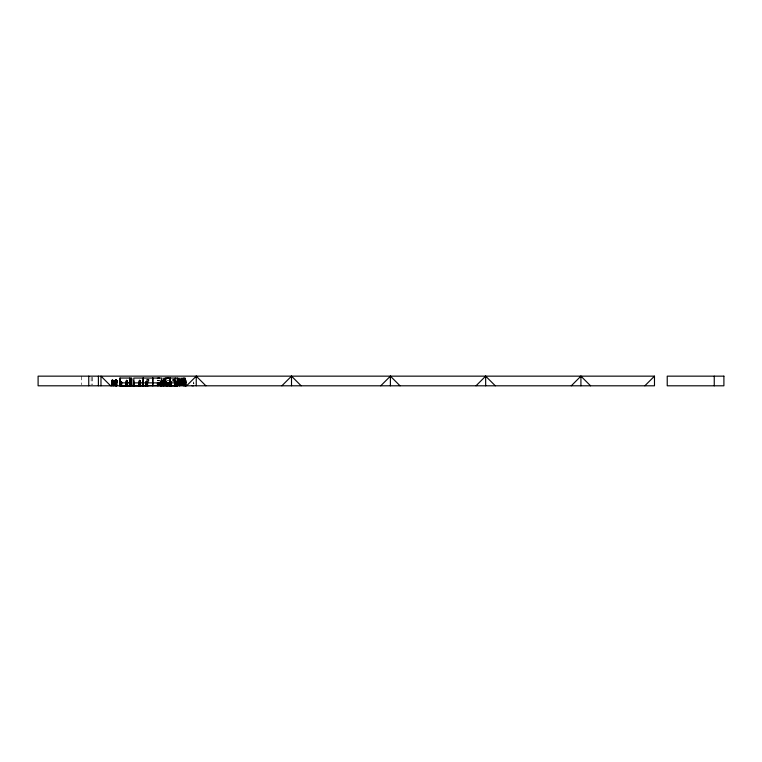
<?xml version="1.0" encoding="UTF-8"?>
<svg xmlns="http://www.w3.org/2000/svg" width="762" height="762" viewBox="0 0 762 762"><rect width="100%" height="100%" fill="white"/><g stroke="black" fill="none" stroke-linecap="round" stroke-linejoin="round"><path stroke-width="0.57" stroke-dasharray="3.81 2.86" d="M157.324 380.667L157.324 380.114L157.324 380.667L159.582 380.667L159.582 380.114M193.853 383.353L193.853 383.905L193.291 383.353M139.57 381.295L139.398 379.809L140.256 380.619M126.587 381.295L126.416 379.809L127.283 380.619M193.567 382.124L193.853 383.134M139.808 381.305L140.17 380.619L139.684 381.162L139.236 380.609M127.064 380.609L126.702 381.162L126.406 380.638L127.197 380.619L126.825 381.305M125.835 380.619L126.416 380.409M193.529 382.057L193.71 382.01M127.006 380.409L127.587 380.619M139.408 380.409L138.817 380.619L140.56 380.619M126.025 380.428L127.568 380.619M139.427 380.619L139.96 380.619M167.497 380.667L168.593 380.667M157.305 380.743L159.258 380.81M167.497 380.81L168.364 380.81M193.291 383.134L193.872 383.21M92.364 377.228L92.364 384.734M91.164 377.228L91.164 384.734M81.515 376.152L81.515 384.734"/><path stroke-width="1.14" d="M121.177 382.21L121.596 382.8L121.339 382.21M121.587 382.8L121.644 382.21M185.785 382.229L185.166 382.8L185.099 382.21L185.195 382.8M115.348 380.686L115.767 379.809M116.281 382.8L116.462 382.21M111.757 382.21L113.128 382.8L113.29 382.21L113.3 380.619L112.271 379.809L112.043 381.733L113.033 381.733M113.119 382.8L113.309 382.21M160.43 382.8L161.687 382.8L161.849 382.21M161.687 382.8L161.868 382.21M126.263 382.219L126.216 383.619L126.721 383.038L127.225 383.619L126.835 382.915C128.273 381.695 125.12 382 126.149 383.343L127.283 383.343M171.269 382.21L171.069 382.8L169.726 382.8M140.56 382.21L140.36 382.8L138.998 382.8L138.817 382.21M176.689 382.21L176.489 382.8L175.098 382.8L174.917 382.21M116.024 381.124L116.557 380.619L116.548 382.019L116.062 381.429L115.548 381.981L115.567 380.619L116.338 380.619M145.799 382.21L145.98 382.8L147.38 382.8L147.561 382.21M147.38 382.8L147.58 382.21M112.252 381.991L112.528 381.429L112.805 382M161.068 381.162L161.325 379.809M161.573 381.733L160.811 382.21M163.659 381.991L163.973 381.429L164.287 381.991M185.223 380.619L185.785 380.638L185.728 385.801M164.259 380.638L163.963 381.162L163.659 380.638L163.687 381.733L164.249 381.733M181.023 381.943L181.004 380.686L180.518 381.162L180.213 380.638L185.547 380.648M116.634 381.733L115.291 381.733M181.099 381.733L179.946 381.733L180.223 379.809L181.099 380.619M115.767 380.409L115.033 380.619L114.967 385.801M112.281 380.409L111.757 380.619L111.776 385.801M115.367 380.409L115.148 385.801M164.268 379.809L163.078 380.619L163.049 385.801M186.595 385.801L196.244 376.152L205.892 385.801M281.864 385.801L291.513 376.152L301.152 385.801M380.743 385.801L390.392 376.152L400.04 385.801M476.012 385.801L485.661 376.152L495.31 385.801M571.281 385.801L580.92 376.152L590.569 385.801M644.833 385.801L654.482 376.152L654.482 385.801L38.1 385.801L38.1 376.152L654.482 376.152M116.424 385.801L116.357 379.809L115.5 379.809L115.291 380.619L115.348 385.801M163.687 380.428L163.392 381.733L164.249 382.21M165.84 382.019L163.544 382.019L165.84 382.01M112.233 382.01L112.1 380.619L112.776 380.428M163.601 382.019L163.468 380.619L165.84 380.667M112.9 382.019L112.957 380.648L113.128 385.801M180.194 380.619L180.013 382.01L180.527 381.429L180.946 382.019M129.635 381.962L131.855 382.01M130.159 385.753L129.597 385.753L129.588 378.047L119.958 378.047L119.872 385.801M129.931 378.219L130.435 378.266M131.016 378.266L131.702 378.266M166.811 378.266L167.497 378.219M185.156 382.057L185.185 385.801L184.471 385.753M166.811 385.753L167.497 385.753M157.658 385.753L158.163 385.753M183.375 385.753L183.88 385.753M191.929 385.753L192.443 385.753M168.354 378.219L167.792 378.219M183.88 378.219L183.375 378.219M165.306 378.047L177.432 378.047L177.556 385.801M129.597 378.266L131.855 378.266M157.324 378.266L159.582 378.266M163.582 378.266L165.84 378.266M166.659 378.266L168.926 378.266M177.222 378.266L179.489 378.266M180.68 378.266L185.309 378.266M115.605 380.133L116.243 379.933M115.976 379.809L115.957 380.428L116.957 380.619L116.957 382.21L116.748 382.8L115.176 382.8L115.033 382.21L115.186 382.8M161.677 380.409L161.868 380.619M180.223 380.409L179.632 380.619L179.603 385.801M111.928 380.428L113.119 380.428M115.186 380.428L116.738 380.428M163.278 380.428L164.249 380.428M180.804 380.428L179.651 380.629L179.803 385.801M129.597 380.667L131.855 380.667M177.232 380.667L179.489 380.667M129.578 380.743L131.864 380.81M163.563 380.743L165.849 380.81M177.213 380.81L179.499 380.743M180.67 380.81L185.318 380.81M111.719 380.981L111.871 385.801M119.948 380.981L120.253 385.801M129.588 380.981L129.397 385.801M133.807 380.981L134.026 385.801M163.068 380.981L163.249 385.801M175.26 380.981L175.098 385.801M185.738 380.981L185.966 385.801M116.034 381.114L115.729 380.619L115.786 381.733L116.338 381.733M177.222 381.962L179.489 381.962M180.68 381.962L185.309 382.01L185.242 385.801M129.597 382.057L131.855 382.057M177.222 382.019L179.489 382.057M180.68 382.057L185.309 382.019M139.427 382.21L139.96 382.21M146.418 382.21L146.971 382.21M170.145 382.21L170.678 382.21M175.527 382.21L176.079 382.21M181.213 382.8L179.813 382.8L179.632 382.21M119.958 382.867L129.588 382.867M133.807 382.867L161.906 382.867M165.306 382.867L177.432 382.867M129.578 383.21L131.864 383.21M157.305 383.21L159.601 383.276M163.563 383.276L165.849 383.276M166.802 383.276L168.935 383.276M177.213 383.21L179.499 383.276M180.67 383.276L185.318 383.21M129.597 383.353L131.855 383.353M157.324 383.353L159.582 383.353M163.582 383.353L165.84 383.353M166.821 383.353L168.926 383.353M177.232 383.353L179.489 383.353M180.68 383.353L185.309 383.353M126.035 384.391L127.378 384.391M116.786 385.629L116.938 380.619M119.691 385.648L177.651 385.648M193.024 385.753L193.529 385.753M158.744 378.266L159.248 378.266M184.471 378.266L184.975 378.266M130.721 381.962L130.159 382.057M131.016 382.057L131.702 381.962M161.382 382.01L161.525 380.648L161.611 385.801M116.338 380.428L116.748 385.801M115.967 380.428L116.243 385.801M110.623 385.801L100.975 376.152L100.975 385.801M161.353 381.991L161.077 381.429M115.786 382.21L115.491 380.619M126.416 382.257L126.711 382.772L127.064 382.219L126.987 383.343L126.444 383.343L126.444 382.238M163.078 382.21L163.258 382.8M115.176 382.21L115.357 382.8M125.835 382.21L126.016 382.8L127.387 382.8L127.587 382.21L127.387 384.41L126.016 384.41L125.835 383.819M169.545 382.21L169.726 382.8M160.268 382.21L160.439 382.8M121.482 381.733L121.606 382.648M714.251 376.152L714.251 385.801M580.92 376.152L580.92 385.801M485.661 376.152L485.661 385.801M390.392 376.152L390.392 385.801M291.513 376.152L291.513 385.801M196.244 376.152L196.244 385.801M185.547 382.8L185.576 379.809L185.337 380.619M180.804 380.619L180.804 381.733L180.242 381.733L180.242 380.619M177.355 380.981L177.279 385.801M176.67 381.943L176.784 385.801M176.517 381.943L176.603 385.801M175.412 385.686L163.401 385.639M175.26 378.047L175.26 385.801M174.917 381.943L174.984 385.801M171.25 385.801L171.24 381.943L171.107 385.801M171.069 381.943L171.021 385.801M170.126 378.047L170.145 385.801M170.05 378.047L170.05 385.801M169.688 381.943L169.745 385.801M169.535 381.943L169.516 385.801M166.554 385.801L166.487 381.943L166.43 385.801M161.896 385.801L161.906 378.047L133.807 378.047L133.826 385.801M161.858 380.619L161.715 385.801M161.306 380.619L161.306 381.733M160.411 381.943L160.43 385.801M160.268 381.943L160.277 385.801M152.838 378.047L152.867 385.801M152.81 378.047L152.657 385.629M148.923 385.639L119.986 385.848L120.053 378.047M147.561 381.943L147.542 385.801M147.399 381.943L147.38 385.801M145.952 381.943L145.952 385.801M145.79 381.943L145.742 385.801M143.38 385.801L143.361 380.981L142.923 385.801M143.189 378.047L143.17 385.801M143.132 378.047L142.98 385.801M140.522 381.943L140.522 385.801M140.37 381.943L140.351 385.801M138.96 381.943L138.979 385.801M138.798 381.943L138.779 385.801M127.568 381.943L127.435 385.801L127.406 381.943M126.121 385.62L125.978 381.943M125.816 381.943L125.825 385.801M121.206 381.943L121.148 385.801M115.5 379.809L115.5 380.409M113.281 380.619L113.262 385.801M98.393 376.152L98.393 385.801M88.744 376.152L88.744 385.801M166.478 382.21L166.354 382.8L166.487 382.21M112.528 381.076L112.776 380.638L112.776 381.733L112.3 380.619L112.519 381.067M723.9 376.152L667.226 376.152L667.226 385.801L723.9 385.801L723.9 376.152M131.864 379.409L129.578 379.409L131.864 379.486M165.849 379.409L163.563 379.409L165.849 379.486M179.499 379.409L177.213 379.409L179.499 379.486M185.318 379.409L180.67 379.409L185.318 379.486M148.619 379.505L146.961 379.505L146.961 381.162L148.619 381.162L148.619 379.505M174.203 379.505L172.926 379.505L172.926 381.162L174.203 381.162L174.203 379.505M131.864 384.534L129.578 384.534L131.864 384.61M159.601 384.534L157.305 384.534L159.601 384.61M165.849 384.534L163.563 384.534L165.849 384.61M168.935 384.534L166.802 384.534L168.935 384.61M179.499 384.534L177.213 384.534L179.499 384.61M185.318 384.534L180.67 384.534L185.318 384.61M121.568 385.801L121.615 381.943L121.501 385.801"/></g></svg>
